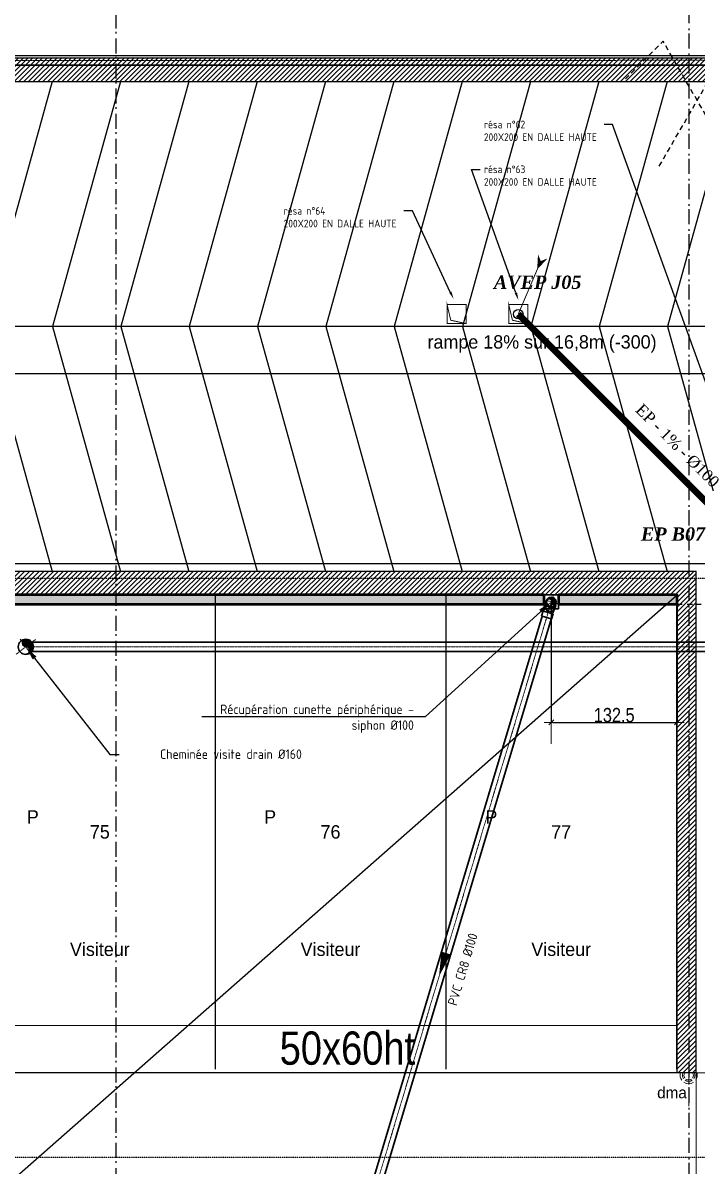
# Model space of a CAD drawing. Header units: centimetres. Extents: x 2097 to 16812, y -3973 to 8191.
# Drawn here: x 9101 to 9811, y 4282 to 5487 of the extents above; entities that cross this region are included whole.
import ezdxf
from ezdxf import colors
from ezdxf.entities.mleader import LeaderData, LeaderLine
from ezdxf.math import Vec2, Vec3

# ---------------------------------------------------------------- set-up
doc = ezdxf.new("R2010")
doc.units = ezdxf.units.CM
for name, pattern in [('ACAD_ISO02W100', [15, 12, -3]), ('AXES', [4, 2.5, -0.4999999999999999, 0.4999999999999999, -0.4999999999999999]), ('CACHE', [0.7499999999999999, 0.4999999999999999, -0.25]), ('prlm_ep', [2.5, 1.25, -0.25, 0.25, -0.25, 0.25, -0.25]), ('Style de ligne -11', [0.3472222222222222, 0.20828, -0.1389422222222222]), ('Style de ligne -6', [1.0416400000000001, 0.625, -0.20828, 0.06943000000000005, -0.13893]), ('VW-01', [0.41656, 0.20828, -0.20828])]:
    doc.linetypes.add(name, pattern=pattern)
doc.layers.get('0').update_dxf_attribs({"color": 252, "lineweight": 18})
for name, color, linetype, lineweight in [('01_poutres', 252, 'Continuous', 20), ('01_texte_repere', 252, 'Continuous', 20), ('_GAZELEC-RESERVATION', 1, 'Continuous', 18), ('_GAZELEC-RESERVATION 2', 6, 'Continuous', 18), ('AA_COTES', 253, 'Continuous', 0), ('Fontanel-rsd', 7, 'Continuous', 0)]:
    doc.layers.add(name, color=color, linetype=linetype, lineweight=lineweight)
for name, color, linetype in [('01_texte', 252, 'Continuous'), ('B GÈnÈral_Hatch', 252, 'Continuous'), ('B Général', 252, 'Continuous'), ('C ANNOTATIONS-axes horizontaux', 252, 'VW-01'), ('C ANNOTATIONS-texte', 252, 'Continuous'), ('GAZ-EP FLECHE', 136, 'Continuous'), ('prlm-BA', 252, 'Continuous'), ('prlm-EAU-EP', 141, 'Continuous'), ('prlm-EAU-EPEXT', 145, 'Continuous'), ('prlm-ELEC-CFO', 201, 'Continuous')]:
    doc.layers.add(name, color=color, linetype=linetype)
doc.layers.add('prlm-ZEROPLOT', color=254, linetype='Continuous', plot=False)
doc.styles.add('CEDREP', font='')
doc.styles.add('Eurostile', font='')
doc.styles.add('prlm-eau-ep', font='timesbi.ttf', dxfattribs={"height": 18})
doc.styles.add('prlm-eau-euev', font='pala.ttf', dxfattribs={"height": 18})
doc.styles.add('prlm-elec-cfo', font='comic.ttf', dxfattribs={"height": 12})
doc.styles.get("Standard").update_dxf_attribs({"font": 'isocp.shx', "height": 15})
doc.styles.add('STYLE2', font='ARIALN.TTF')
doc.styles.get('CEDREP').set_extended_font_data('Gill Sans MT Condensed')
doc.styles.get('Eurostile').set_extended_font_data('Eurostile')
doc.dimstyles.new('JB50', dxfattribs={"dimscale": 0.1, "dimtxt": 150, "dimasz": 15, "dimexe": 0.1, "dimexo": 0.1, "dimgap": 0.09, "dimtad": 1, "dimdec": 1, "dimdsep": 46, "dimtxsty": 'STYLE2', "dimblk1": 'BOND_G', "dimblk2": 'BOND_D', "dimsah": 1, "dimcen": 1.5, "dimdle": 0.01, "dimse1": 1, "dimse2": 1, "dimclrd": 256, "dimclre": 256, "dimclrt": 256, "dimazin": 2, "dimtfac": 2.333333333333333, "dimtdec": 1, "dimtix": 1, "dimtmove": 2, "dimatfit": 3, "dimldrblk": 'BOND_G', "dimfxl": 1, "dimtolj": 1, "dimtzin": 0, "dimarcsym": 0})
pattern_1 = [(45, (0, 0), (2.425347222222122, -2.645833333333339), [])]

# ---------------------------------------------------------------- blocks, each defined once
blk = doc.blocks.new('Objet Paramétrique-2')
at = {"layer": 'B Général', "linetype": 'Continuous'}
for p, q in [((0, 0), (3.061616997868383e-14, 500)), ((243, 0), (243.0000000000001, 500)), ((486, 0), (486, 500)), ((729, 0), (729, 500)), ((0, 0), (729, 0))]:
    blk.add_line(p, q, dxfattribs=at)
at = {"layer": 'B Général', "extrusion": (0, 0, -1), "char_height": 14.11800130208333, "attachment_point": 5, "text_direction": (1, 0, 0), "line_spacing_factor": 0.8941417206159927, "style": 'Eurostile'}
for s, insert in [('75', (121.5, 250)), ('76', (364.5, 250)), ('77', (607.5, 250))]:
    blk.add_mtext(s, dxfattribs=dict(at, insert=insert))
blk = doc.blocks.new('Groupe-2-1')
at = {"layer": 'B Général', "linetype": 'Continuous', "flags": 128}
for points in [[(9132, 5425.388918277905), (9060.346268352883, 5167.157712039281), (9132, 4908.926505800659)], [(9203.826119355379, 5425.388918277905), (9132.172387708262, 5167.157712039281), (9203.826119355379, 4908.926505800659)], [(9275.82462641902, 5425.388860623714), (9204.170894771903, 5167.157654385092), (9275.82462641902, 4908.926448146468)], [(9347.82313348266, 5425.388802969524), (9276.169401835545, 5167.157596730901), (9347.82313348266, 4908.926390492277)], [(9419.8216405463, 5425.388745315334), (9348.167908899184, 5167.15753907671), (9419.8216405463, 4908.926332838087)], [(9491.820147609942, 5425.388687661143), (9420.166415962825, 5167.15748142252), (9491.820147609942, 4908.926275183896)], [(9563.818654673583, 5425.388630006953), (9492.164923026467, 5167.157423768329), (9563.818654673583, 4908.926217529706)], [(9635.817161737225, 5425.388572352762), (9564.163430090108, 5167.157366114139), (9635.817161737225, 4908.926159875516)], [(9707.815668800864, 5425.388514698572), (9636.161937153749, 5167.157308459949), (9707.815668800864, 4908.926102221325)], [(9779.814175864505, 5425.388457044382), (9708.160444217388, 5167.157250805758), (9779.814175864505, 4908.926044567134)], [(9851.812682928146, 5425.388399390191), (9780.15895128103, 5167.157193151567), (9851.812682928146, 4908.925986912944)]]:
    blk.add_lwpolyline(points, dxfattribs=at)
blk = doc.blocks.new('Groupe-112-1')
at = {"layer": 'B Général', "linetype": 'Style de ligne -11', "ltscale": 25.4, "flags": 128}
for points in [[(2185.671558894032, 876.7880705212767), (2109.671558894032, 1008.42393189618), (2069.671558894032, 968.4239318961802)], [(2105.671558894032, 876.7880705212767), (2181.671558894032, 1008.42393189618), (2221.671558894032, 968.4239318961802)]]:
    blk.add_lwpolyline(points, dxfattribs=at)
blk = doc.blocks.new('xi.epext')
at = {"layer": 'prlm-EAU-EPEXT', "color": 0, "linetype": 'ByBlock', "lineweight": -2}
blk.add_circle((0, 0), 5, dxfattribs=at)
blk = doc.blocks.new('A$C711F189D')
at = {"layer": '01_poutres', "color": 0}
for points in [[(580.999997161598, 715.9999945952527), (-148.790000387864, 715.9999945969344)], [(584.999997535575, 665.9999945952436), (-2123.000002581382, 665.9999945994537)]]:
    blk.add_lwpolyline(points, dxfattribs=at)
at = {"layer": '01_texte', "color": 0}
blk.add_lwpolyline([(-414.4533260720618, 293.4112839130808), (580.999997161598, 1169.99999457579)], dxfattribs=at)
at = {"layer": '01_texte_repere', "color": 0, "insert": (233.5039512600979, 674.1880116315265), "char_height": 34.99999999999999, "width": 164.8035267207524, "attachment_point": 8, "rotation": 0.00016748632091718877, "style": 'CEDREP'}
blk.add_mtext('50x60ht ', dxfattribs=at)
blk = doc.blocks.new('xi.dma')
at = {"layer": 'prlm-ELEC-CFO', "color": 0, "linetype": 'ACAD_ISO02W100', "lineweight": 5, "flags": 128}
for points in [[(0, 0), (2.14306111918916e-15, 35)], [(-20, 0), (20, 0)]]:
    blk.add_lwpolyline(points, dxfattribs=at)
at = {"layer": 'prlm-ELEC-CFO', "color": 0, "linetype": 'ByBlock', "lineweight": 5}
for radius, start, end in [(9, 145.0000000000026, 191.8029645932288), (6.5, 145.0000000000026, 199.0386751890759), (9, 55.00000000000264, 124.9999999999974), (5, 145.0000000000026, 207.3744600146318), (6.5, 55.00000000000264, 124.9999999999974), (5, 55.00000000000264, 124.9999999999974), (5, 332.6255399853683, 34.99999999999736), (6.5, 340.9613248109241, 34.99999999999736), (9, 348.1970354067711, 34.99999999999736)]:
    blk.add_arc((-1.818989403545856e-12, 2.41194238509479), radius, start, end, dxfattribs=at)
blk = doc.blocks.new('PVC DN100 C 90° Mont')
at = {"linetype": 'Continuous'}
h = blk.add_hatch(color=9, dxfattribs=at)
edge = h.paths.add_edge_path()
edge.add_arc((174.3050865276346, 3.637978807091713e-12), 45, 270, 450)
edge.add_arc((174.3050865276346, 22.50000000000364), 22.5, 90, 270)
edge.add_arc((174.3050865276346, -22.49999999999636), 22.5, -90, 90, ccw=False)
at = {"color": 0, "linetype": 'ByBlock', "lineweight": -2}
for p, q in [((0, 50.00000000000364), (0, 55.70000000000437)), ((0, 55.70000000000437), (57, 55.70000000000437)), ((0, -49.99999999999636), (0, 50.00000000000364)), ((57, 55.70000000000437), (57, 50.00000000000364)), ((57, 50.00000000000364), (94.09081123205033, 50.00000000000364)), ((57, 50.00000000000364), (57, -49.99999999999636)), ((151.7523086789988, 55.70000000000437), (111.4472221513643, 55.70000000000437)), ((174.3050865276346, 50.00000000000364), (151.7523086789988, 50.00000000000364)), ((0, -55.69999999999709), (0, -49.99999999999636)), ((57, -55.69999999999709), (0, -55.69999999999709)), ((57, -49.99999999999636), (94.09081123205033, -49.99999999999636)), ((57, -49.99999999999636), (57, -55.69999999999709)), ((151.7523086789988, -55.69999999999709), (111.4472221513643, -55.69999999999709)), ((174.3050865276346, -49.99999999999636), (151.7523086789988, -49.99999999999636))]:
    blk.add_line(p, q, dxfattribs=at)
at = {"color": 9, "linetype": 'AXES'}
for p, q in [((0, 0), (254.3050865276346, 3.637978807091713e-12)), ((174.3050865276346, 80.00000000000364), (174.3050865276346, -79.99999999999636))]:
    blk.add_line(p, q, dxfattribs=at)
at = {"color": 9, "linetype": 'Continuous'}
for p, q in [((174.3050865276346, 33.75000000000364), (163.0550865276346, 22.50000000000364)), ((163.0550865276346, 22.50000000000364), (174.3050865276346, 22.50000000000364)), ((174.3050865276346, 3.000000000003638), (174.3050865276346, 11.25000000000364)), ((196.8050865276346, 3.637978807091713e-12), (195.3050865276346, 11.25000000000364))]:
    blk.add_line(p, q, dxfattribs=at)
at = {"color": 0, "linetype": 'ByBlock', "lineweight": -2}
blk.add_circle((174.3050865276346, 3.637978807091713e-12), 50, dxfattribs=at)
at = {"color": 9, "linetype": 'Continuous'}
for centre, radius, start, end in [((174.3050865276346, 22.50000000000364), 22.5, 90, 270), ((174.3050865276346, 22.50000000000364), 11.25, 90, 270), ((174.3050865276346, 3.637978807091713e-12), 45, 270, 90), ((174.3050865276346, 3.637978807091713e-12), 42, 0, 90), ((174.3050865276346, 3.637978807091713e-12), 22.5, 0, 90), ((174.3519615276309, -20.99999999999636), 24.00004577632352, 269.8880943229346, 90.1119056770654), ((171.1979436704933, 3.637978807091713e-12), 45.1071428571413, 273.949868021853, 0), ((174.3050865276346, -22.49999999999636), 22.5, 270, 90), ((170.6384198609667, -12.24999999999636), 34.06896600198639, 303.2236264370474, 43.61248425266183)]:
    blk.add_arc(centre, radius, start, end, dxfattribs=at)
at = {"color": 0, "linetype": 'ByBlock', "lineweight": -2}
for centre, major_axis, ratio, start_param, end_param in [((111.4472221513643, 3.637978807091713e-12), (0, 55.70000000000073), 0.707106781186563, 0, 3.141592653589793), ((151.7523086789988, 3.637978807091713e-12), (0, 55.70000000000073), 0.707106781186563, 5.826833338673532, 9.881129929275435), ((151.7523086789988, 3.637978807091713e-12), (0, 50), 0.7071067811865214, 0, 3.141592653589793)]:
    blk.add_ellipse(centre, major_axis=major_axis, ratio=ratio, start_param=start_param, end_param=end_param, dxfattribs=at)
blk = doc.blocks.new('BOND_G')
at = {"layer": 'AA_COTES', "color": 0}
for p, q in [((0, -5), (0, 14.99999999999999)), ((5, 0), (-5, 0)), ((1.767766952966312, 1.767766952966312), (-1.767766952966426, -1.767766952966426))]:
    blk.add_line(p, q, dxfattribs=at)
blk = doc.blocks.new('BOND_D')
at = {"layer": 'AA_COTES', "color": 0}
for p, q in [((5, 0), (-5, 0)), ((-1.767766952966312, -1.767766952966312), (1.767766952966426, 1.767766952966426)), ((0, 5), (0, -15))]:
    blk.add_line(p, q, dxfattribs=at)
blk = doc.blocks.new('*D264')
at = {"layer": 'Fontanel-rsd', "color": 1, "lineweight": -2, "ltscale": 0.2, "transparency": 16777216}
for p, q in [((9790.284197111241, 4884.478903727084), (9790.284197111241, 4749.799369656642)), ((9657.784168748103, 4876.97890445214), (9657.784168748103, 4749.799369656642)), ((9659.284168748103, 4749.809369656642), (9788.784197111241, 4749.809369656642))]:
    blk.add_line(p, q, dxfattribs=at)
at = {"layer": 'Fontanel-rsd', "color": 1, "lineweight": -2, "ltscale": 0.2, "transparency": 16777216, "xscale": 1.5, "yscale": 1.5, "zscale": 1.5, "rotation": 180}
blk.add_blockref('BOND_G', (9657.784168748103, 4749.809369656642), dxfattribs=at)
at = {"layer": 'Fontanel-rsd', "color": 1, "lineweight": -2, "ltscale": 0.2, "transparency": 16777216, "xscale": 1.5, "yscale": 1.5, "zscale": 1.5}
blk.add_blockref('BOND_D', (9790.284197111241, 4749.809369656642), dxfattribs=at)
at = {"layer": 'Fontanel-rsd', "color": 1, "lineweight": 0, "ltscale": 0.2, "transparency": 16777216, "insert": (9724.034182929672, 4757.476964472467), "char_height": 15, "attachment_point": 5, "style": 'STYLE2'}
blk.add_mtext('\\A1;132.5', dxfattribs=at)
blk = doc.blocks.new('A$C71B04B9C')
at = {"linetype": 'Continuous', "true_color": 0xe6e6e6}
h = blk.add_hatch(color=254, dxfattribs=at)
edge = h.paths.add_edge_path()
edge.add_arc((-0.000202514882403193, -4.903904482489452e-08), 7.460166020399811, 270.0154294565103, 450.0154294565103)
edge.add_arc((-0.001207006909680786, 3.73008282590763), 3.730083010199905, 90.0154294565103, 270.0154294565103)
edge.add_arc((0.0008019771448743995, -3.730082923986629), 3.730083010199905, -89.98457054348972, 90.01542945651028, ccw=False)
at = {"color": 9, "linetype": 'AXES'}
for p, q in [((-10.09425495997857, -7.732988994959669), (10.09256624834961, 7.733200575885348)), ((-6.082109386490629, 7.93850703769931), (6.08138272609358, -7.937558584082581))]:
    blk.add_line(p, q, dxfattribs=at)
at = {"color": 9, "linetype": 'Continuous'}
for p, q in [((-0.001709252919681603, 5.595124263382786), (-1.866248444384837, 3.729580579893991)), ((-1.866248444384837, 3.729580579893991), (-0.001207006909680786, 3.73008282590763)), ((-0.0003364471485838294, 0.4973443342869359), (-0.0007047608960419893, 1.865041388434292)), ((3.729880360067909, 0.001004442987323273), (3.480705922389461, 1.865978914326661))]:
    blk.add_line(p, q, dxfattribs=at)
at = {"color": 0, "linetype": 'ByBlock', "lineweight": -2}
blk.add_circle((-0.0002025148696702672, -4.903904482489452e-08), 8, dxfattribs=at)
at = {"color": 9, "linetype": 'Continuous'}
for centre, radius, start, end in [((-0.001207006909680786, 3.73008282590763), 3.730083010199905, 90.0154294565103, 270.0154294565103), ((-0.001207006909680786, 3.73008282590763), 1.865041505099953, 90.0154294565103, 270.0154294565103), ((-0.000202514882403193, -4.903904482489452e-08), 7.460166020399811, 270.0154294565103, 90.0154294565103), ((-0.000202514882403193, -4.903904482489452e-08), 6.962821619039822, 0.01542945677085333, 90.0154294565103), ((-0.000202514882403193, -4.903904482489452e-08), 3.730083010199905, 0.01542945677085333, 90.0154294565103), ((0.00850601699858089, -3.481408639632718), 3.978762799745972, 269.9035237799076, 90.12733513360807), ((0.0008019771448743995, -3.730082923986629), 3.730083010199905, 270.0154294565103, 90.0154294565103), ((-0.5153091976098949, -0.0001387646043440327), 7.477928320448124, 273.9652974788025, 0.01542945677085333), ((-0.6075209821756289, -2.030986642619609), 5.64800316707056, 303.239055893699, 43.62791370935579)]:
    blk.add_arc(centre, radius, start, end, dxfattribs=at)
blk = doc.blocks.new('FLECHE2')
h = blk.add_hatch(color=256)
h.dxf.hatch_style = 1
h.paths.add_polyline_path([(496271.8677579249, -370023.3158698006), (496278.404164493, -369899.2219828314), (496300.9015854237, -369954.8445146999), (496356.5241172923, -369932.3470937693)])
at = {"const_width": 10}
for points in [[(496066.6716797063, -370507.2359984029), (496300.9015854237, -369954.8445146999), (496356.5241172923, -369932.3470937693), (496271.8677579249, -370023.3158698006), (496300.9015854237, -369954.8445146999), (496278.404164493, -369899.2219828314), (496271.8677579249, -370023.3158698006), (496356.5241172923, -369932.3470937693), (496300.9015854237, -369954.8445146999), (496278.404164493, -369899.2219828314), (496271.8677579249, -370023.3158698006)], [(496271.8677579249, -370023.3158698006), (496278.404164493, -369899.2219828314), (496300.9015854237, -369954.8445146999), (496356.5241172923, -369932.3470937693), (496271.8677579249, -370023.3158698006)]]:
    blk.add_lwpolyline(points, dxfattribs=at)

msp = doc.modelspace()

# ---------------------------------------------------------------- hatches: boundary and pattern name
at = {"layer": 'B GÈnÈral_Hatch', "linetype": 'Continuous'}
h = msp.add_hatch(dxfattribs=at)
h.set_pattern_fill('50_BETON', color=256, style=0, pattern_type=2)
h.set_pattern_definition(pattern_1)
h.paths.add_polyline_path([(12010.44538687545, 5425.388904786054), (12030.44538687545, 5450.388904786053), (8430.655114235607, 5450.388904786052), (8432.313311565656, 5425.388904786052)])
h = msp.add_hatch(dxfattribs=at)
h.set_pattern_fill('50_BETON', color=256, style=0, pattern_type=2)
h.set_pattern_definition(pattern_1)
h.paths.add_polyline_path([(9790.484213023283, 4884.388904403666), (9810.484213021466, 4909.388904405121), (7066.484212899659, 4909.388904205475), (7086.484212901477, 4884.38890420693)])
h = msp.add_hatch(dxfattribs=at)
h.set_pattern_fill('50_BETON', color=256, style=0, pattern_type=2)
h.set_pattern_definition(pattern_1)
h.paths.add_polyline_path([(9810.484213021466, 4909.388904405121), (9790.484213023285, 4884.388904403666), (9790.484213059955, 4380.388904796529), (9810.484213059954, 4380.388904797984)])
at = {"layer": 'Fontanel-rsd', "lineweight": 0}
h = msp.add_hatch(color=101, dxfattribs=at)
h.dxf.hatch_style = 1
h.paths.add_polyline_path([(9665.284168747554, 4884.488903717962), (9665.284168747554, 4874.488904379055), (9790.28454059932, 4874.488904388152), (9790.284540598588, 4884.488903727084)])
edge = h.paths.add_edge_path()
edge.add_line((7086.284197528708, 4874.488904454114), (9790.284197652509, 4874.488904375416))
h = msp.add_hatch(color=101, dxfattribs=at)
h.dxf.hatch_style = 1
h.paths.add_polyline_path([(8136.284226440961, 4884.488904514506), (8136.284226440961, 4874.488904456646), (9650.284168747554, 4874.488904456646), (9650.284168747554, 4884.488904452142)])

# ---------------------------------------------------------------- linework, layer by layer
at = {"layer": '_GAZELEC-RESERVATION 2', "ltscale": 25, "const_width": 1}
for points in [[(9548.00750686849, 5170.181131861609), (9548.00750686849, 5190.181131861609), (9568.00750686849, 5190.181131861609), (9568.00750686849, 5170.181131861609), (9548.00750686849, 5170.181131861609), (9548.00750686849, 5190.181131861609), (9551.858355751836, 5173.765831209814), (9568.00750686849, 5170.181131861609)], [(9612.989891359204, 5170.181131861609), (9612.989891359204, 5190.181131861609), (9632.989891359204, 5190.181131861609), (9632.989891359204, 5170.181131861609), (9612.989891359204, 5170.181131861609), (9612.989891359204, 5190.181131861609), (9616.840740242551, 5173.765831209814), (9632.989891359204, 5170.181131861609)]]:
    msp.add_lwpolyline(points, dxfattribs=at)
at = {"layer": 'B Général', "linetype": 'Style de ligne -6', "ltscale": 25.4}
msp.add_line((9199.48421260614, 3285.38890504039), (9199.48421260614, 5820.388904937164), dxfattribs=at)
at = {"layer": 'B Général', "linetype": 'Continuous', "lineweight": 18}
for p, q in [((8430.655114235607, 5450.388904786052), (12030.44538687545, 5450.388904786053)), ((8432.313311565656, 5425.388904786052), (12010.44538687545, 5425.388904786053)), ((7066.484212899659, 4909.388904205474), (9810.484213021466, 4909.388904405121)), ((9810.484213059954, 4380.388904797985), (9810.484213021466, 4909.388904405121)), ((8446.48486239143, 4884.38890430588), (9790.484213023285, 4884.388904403666)), ((9790.484213059954, 4380.388904796529), (9790.484213023285, 4884.388904403666))]:
    msp.add_line(p, q, dxfattribs=at)
at = {"layer": 'B Général', "linetype": 'Continuous'}
for p, q in [((8430.655114235607, 5450.388904786052), (12030.44538687545, 5450.388904786053)), ((8432.313311565656, 5425.388904786052), (12010.44538687545, 5425.388904786053)), ((10740.34626835288, 5167.157712039281), (9060.346268352883, 5167.157712039281)), ((7066.484212899659, 4909.388904205474), (9810.484213021466, 4909.388904405121)), ((9810.484213059954, 4380.388904797985), (9810.484213021466, 4909.388904405121)), ((8446.484862392419, 4884.38890430588), (9790.484213023285, 4884.388904403666)), ((9790.484213059954, 4380.388904796529), (9790.484213023285, 4884.388904403666)), ((9790.484213023285, 4380.388904797257), (9061.484212591438, 4380.388904797257)), ((9810.484213059954, 4380.388904797985), (9790.484213059954, 4380.388904796529))]:
    msp.add_line(p, q, dxfattribs=at)
at = {"layer": 'B Général', "linetype": 'VW-01', "ltscale": 25.4}
for p, q in [((7086.484212899484, 4874.388904454115), (9790.484213023285, 4874.388904375417)), ((9790.484213023285, 4874.388904375417), (9810.484213023285, 4874.388904374835)), ((9810.484213023285, 4874.388904374835), (10710.48420517014, 4874.388904348642))]:
    msp.add_line(p, q, dxfattribs=at)
at = {"layer": 'B Général', "linetype": 'Style de ligne -6', "ltscale": 25.4, "flags": 128}
msp.add_lwpolyline([(9745.559637802511, 5820.38890486454), (9745.559637802511, 5736.88890486454), (9802.48421301337, 5687.88890486454), (9802.48421301337, 3085.388904971222)], dxfattribs=at)
at = {"layer": 'C ANNOTATIONS-axes horizontaux'}
for p, q in [((12370.81265411933, 4901.388904382574), (2960.812654119335, 4901.388904382574)), ((12370.81265411934, 4291.388904737943), (2960.812654119339, 4291.388904737943))]:
    msp.add_line(p, q, dxfattribs=at)
at = {"layer": 'Fontanel-rsd', "color": 9, "linetype": 'AXES', "lineweight": 15, "ltscale": 0.3}
msp.add_line((8436.284197518064, 5447.221538315398), (10832.1931376977, 5448.056109138211), dxfattribs=at)
at = {"layer": 'Fontanel-rsd', "color": 140, "lineweight": 30}
for p, q in [((9045.037576772036, 5452.562491733663), (9892.285443916175, 5452.76107877844)), ((9045.041167120064, 5442.562061906467), (9892.287145650718, 5442.760843249585))]:
    msp.add_line(p, q, dxfattribs=at)
at = {"layer": 'Fontanel-rsd', "color": 94, "lineweight": 50}
for points in [[(8136.284226440961, 4884.488904514506), (8136.284226440961, 4874.488904456646), (9650.284168747554, 4874.488904456646), (9650.284168747554, 4884.488904452142)], [(9665.284168747554, 4884.488903717962), (9665.284168747554, 4874.488904379055), (9790.28454059932, 4874.488904388152), (9790.284540598588, 4884.488903727084)]]:
    msp.add_lwpolyline(points, close=True, dxfattribs=at)
at = {"layer": 'Fontanel-rsd', "color": 1, "lineweight": 30}
msp.add_lwpolyline([(9665.284168747554, 4869.488904452131), (9650.284168747554, 4869.488904452131), (9650.284168747554, 4884.488904452142), (9665.284168747554, 4884.488904452142)], close=True, dxfattribs=at)
at = {"layer": 'Fontanel-rsd', "color": 1, "lineweight": 30, "elevation": -2.122181393690451e-09}
for points in [[(9648.036557481146, 4861.713649971052), (9419.851678858075, 4100.266287860781)], [(9657.615683188289, 4858.843048869066), (9430.291044939833, 4100.266287860781)]]:
    msp.add_lwpolyline(points, dxfattribs=at)
at = {"layer": 'Fontanel-rsd', "color": 9, "linetype": 'AXES', "lineweight": 15, "ltscale": 0.3, "elevation": -2.122181393690451e-09}
msp.add_lwpolyline([(9652.826120334717, 4860.278349420059), (9425.071361898954, 4100.266287860781)], dxfattribs=at)
at = {"layer": 'Fontanel-rsd', "color": 140, "lineweight": 30}
for points in [[(9110.49568698507, 4834.488890970733), (10700.28419937698, 4834.488891086841)], [(9110.495687064324, 4824.488890970733), (10700.28419937771, 4824.488891086841)]]:
    msp.add_lwpolyline(points, dxfattribs=at)
at = {"layer": 'Fontanel-rsd', "color": 9, "linetype": 'AXES', "lineweight": 15, "ltscale": 0.3}
msp.add_lwpolyline([(9112.2506890263, 4829.488891074981), (10700.28419937734, 4829.488891086841)], dxfattribs=at)
at = {"layer": 'Fontanel-rsd', "color": 1, "lineweight": 30, "elevation": -2.122181393690451e-09}
msp.add_lwpolyline([(9546.895588065749, 4506.790752652603, 9.999999999999998, 0, 0), (9539.45402990391, 4481.958454971385, 0, 0, 0)], format="xyseb", dxfattribs=at)
at = {"layer": 'prlm-EAU-EP', "linetype": 'prlm_ep', "ltscale": 20, "const_width": 7, "flags": 128}
msp.add_lwpolyline([(9622.989891359204, 5180.181131861609), (9874.534951486887, 4928.636071733927), (10658.88451408851, 4928.636071733927)], dxfattribs=at)
at = {"layer": 'prlm-ZEROPLOT'}
for points in [[(8418.484862324302, 4917.388168060701), (11031.38766635655, 4917.388168060701), (11031.38766635655, 5117.388904241328), (8418.484862324302, 5117.388904241328)], [(8418.484862324302, 4917.388168060701), (10859.38766629214, 4917.388168173071), (10859.38913113581, 3517.38999376426), (9818.48455593083, 3517.38999376426), (9818.48455593083, 2192.490936275804), (8418.484862262412, 2192.490936275775)]]:
    msp.add_lwpolyline(points, close=True, dxfattribs=at)

# ---------------------------------------------------------------- block references
at = {"layer": 'B Général'}
for name, p in [('Groupe-112-1', (7665.812654119337, 4459.318802147446)), ('Groupe-2-1', (0, 0))]:
    msp.add_blockref(name, p, dxfattribs=at)
at = {"layer": 'B Général', "xscale": -1, "rotation": 180.0000000026375}
msp.add_blockref('Objet Paramétrique-2', (9060.694215473824, 4884.388904485039), dxfattribs=at)
at = {"layer": 'Fontanel-rsd', "color": 1, "lineweight": 30, "xscale": -0.1, "yscale": 0.09999999999999999, "zscale": 0.09999999999999999, "rotation": 253.3179692957517}
msp.add_blockref('PVC DN100 C 90° Mont', (9652.780565013423, 4860.292001099713), dxfattribs=at)
at = {"layer": 'Fontanel-rsd', "color": 140, "lineweight": 30}
msp.add_blockref('A$C71B04B9C', (9104.250891541169, 4829.488890970279), dxfattribs=at)
at = {"layer": 'GAZ-EP FLECHE', "xscale": 0.1, "yscale": 0.1, "zscale": 0.1}
msp.add_blockref('FLECHE2', (-39983.67727661143, 42230.90473170191), dxfattribs=at)
at = {"layer": 'prlm-BA'}
msp.add_blockref('A$C711F189D', (9209.484212606141, 3714.388910204608), dxfattribs=at)
at = {"layer": 'prlm-EAU-EPEXT'}
msp.add_blockref('xi.epext', (9622.989891359204, 5180.181131861609), dxfattribs=at)
at = {"layer": 'prlm-ELEC-CFO', "rotation": 180}
msp.add_blockref('xi.dma', (9802.48421301337, 4380.388904797257), dxfattribs=at)

# ---------------------------------------------------------------- texts
at = {"layer": 'B Général', "char_height": 14.11800130208333, "attachment_point": 1, "line_spacing_factor": 0.8941417206159927, "style": 'Eurostile'}
for insert in [(9105.318481790118, 4657.262739103445), (9355.318481790116, 4657.262739103445), (9588.318481790116, 4657.262739113617)]:
    msp.add_mtext('P', dxfattribs=dict(at, insert=insert))
at = {"layer": 'C ANNOTATIONS-texte', "char_height": 14.11800130208333, "line_spacing_factor": 0.8941417206159927, "style": 'Eurostile'}
for s, insert, width, attachment_point in [('rampe 18% sur 16,8m (-300)', (9527.35881132586, 5157.955544633008), 402.2532216397233, 1), ('Visiteur', (9182.194215487378, 4517.790964825332), 243.0000000003682, 2), ('Visiteur', (9425.194215490399, 4517.790964836493), 243.0000000003682, 2), ('Visiteur', (9668.194215490399, 4517.790964836493), 243.0000000003682, 2)]:
    msp.add_mtext(s, dxfattribs=dict(at, insert=insert, width=width, attachment_point=attachment_point))
at = {"layer": 'Fontanel-rsd', "color": 1, "lineweight": 15, "insert": (9557.950101491911, 4450.525614249011, 4.575543151930881e-08), "char_height": 9.999999999999996, "attachment_point": 7, "rotation": 73.3435855865297}
msp.add_mtext_dynamic_manual_height_columns('PVC CR8 Ø100', width=1678.142295874926, gutter_width=12.5, heights=[8.295435057711295], dxfattribs=at)
at = {"layer": 'prlm-EAU-EP', "insert": (9754.175490538379, 5086.798235888626), "char_height": 12, "width": 151.0859237425319, "attachment_point": 1, "rotation": 314.9999999999988, "style": 'prlm-eau-euev'}
msp.add_mtext('EP - 1% - %%C100', dxfattribs=at)
at = {"layer": 'prlm-EAU-EPEXT', "char_height": 14, "attachment_point": 1, "style": 'prlm-eau-ep'}
for s, insert, width in [('AVEP J05', (9597.269744519075, 5220.815681222812), 127.2760191869711), ('EP B07', (9752.186162284263, 4955.388539528858), 86.194734289802)]:
    msp.add_mtext(s, dxfattribs=dict(at, insert=insert, width=width))

# ---------------------------------------------------------------- dimensions: what is measured, and where the dimension line sits
at = {"layer": 'Fontanel-rsd', "color": 1, "lineweight": 0, "ltscale": 0.2}
dim = msp.add_linear_dim(base=(9790.284197111241, 4749.809369656642), p1=(9657.784168748103, 4876.988904452141), p2=(9790.284197111241, 4884.488903727084), dimstyle='JB50', override={"dimse1": 0, "dimse2": 0, "dimclrd": 1, "dimclre": 1, "dimclrt": 1}, dxfattribs=at)
dim.commit()
dim.dimension.update_dxf_attribs({"geometry": '*D264', "text_midpoint": (9724.034182929672, 4757.476964472467)})

# ---------------------------------------------------------------- leaders
at = {"layer": '_GAZELEC-RESERVATION', "color": 6}
ml = msp.add_multileader_mtext('Standard', dxfattribs=at)
ml.set_content('résa n°62\\P200X200 EN DALLE HAUTE', color=6)
ml.set_leader_properties()
ml.build(insert=Vec2(0, 0))
ml.multileader.update_dxf_attribs({"has_text_frame": 1, "arrow_head_size": 8, "scale": 20})
ctx = ml.context
ctx.base_point, ctx.scale, ctx.char_height, ctx.arrow_head_size, ctx.landing_gap_size, ctx.plane_origin, ctx.plane_x_axis, ctx.plane_y_axis = Vec3(9582.801266467535, 5380.047667734911), 20, 8, 8, 4, Vec3(8971.683315361695, 5198.750662721386), Vec3(1, -1.665334536937735e-16), Vec3(1.665334536937735e-16, 1)
notes = []
notes.append((ctx, [(0, (1, 1, 0), (9722.388912980106, 5380.047667734911), (-1, 1.665334536937735e-16), 8.984496906271943, [(0, [(9863.203974290773, 4989.07356182858)], 0, [])])]))
ctx.mtext.insert, ctx.mtext.text_direction, ctx.mtext.width, ctx.mtext.flow_direction = Vec3(9586.801266467535, 5384.075485194216), Vec3(1, -1.665334536937735e-16), 156.8850406025498, 5
ml = msp.add_multileader_mtext('Standard', dxfattribs=at)
ml.set_content('résa n°63\\P200X200 EN DALLE HAUTE', color=6)
ml.set_leader_properties()
ml.build(insert=Vec2(0, 0))
ml.multileader.update_dxf_attribs({"has_text_frame": 1, "arrow_head_size": 8, "scale": 20})
ctx = ml.context
ctx.base_point, ctx.scale, ctx.char_height, ctx.arrow_head_size, ctx.landing_gap_size, ctx.plane_origin, ctx.plane_x_axis, ctx.plane_y_axis = Vec3(9582.801266467535, 5332.775127877692), 20, 8, 8, 4, Vec3(8971.683315361695, 5151.478122864168), Vec3(1, -1.665334536937735e-16), Vec3(1.665334536937735e-16, 1)
notes.append((ctx, [(1, (1, 1, 0), (9573.816769561263, 5332.775127877692), (1, -1.665334536937735e-16), 8.984496906271943, [(0, [(9623.146238414382, 5195.024345982016)], 0, [])])]))
ctx.mtext.insert, ctx.mtext.text_direction, ctx.mtext.width, ctx.mtext.flow_direction = Vec3(9586.801266467535, 5336.802945336997), Vec3(1, -1.665334536937735e-16), 156.8850406025498, 5
ml = msp.add_multileader_mtext('Standard', dxfattribs=at)
ml.set_content('résa n°64\\P200X200 EN DALLE HAUTE', color=6)
ml.set_leader_properties()
ml.build(insert=Vec2(0, 0))
ml.multileader.update_dxf_attribs({"has_text_frame": 1, "arrow_head_size": 8, "scale": 20})
ctx = ml.context
ctx.base_point, ctx.scale, ctx.char_height, ctx.arrow_head_size, ctx.landing_gap_size, ctx.plane_origin, ctx.plane_x_axis, ctx.plane_y_axis = Vec3(9371.815081039675, 5288.961527047224), 20, 8, 8, 4, Vec3(8971.683315361695, 5107.6645220337), Vec3(1, -1.665334536937735e-16), Vec3(1.665334536937735e-16, 1)
notes.append((ctx, [(0, (1, 1, 0), (9511.402727552246, 5288.961527047224), (-1, 1.665334536937735e-16), 8.984496906271943, [(0, [(9554.789267683846, 5196.1669010445)], 0, [])])]))
ctx.mtext.insert, ctx.mtext.text_direction, ctx.mtext.width, ctx.mtext.flow_direction = Vec3(9375.815081039675, 5292.989344506529), Vec3(1, -1.665334536937735e-16), 156.8850406025498, 5
at = {"layer": 'Fontanel-rsd', "color": 1}
ml = msp.add_multileader_mtext('Standard', dxfattribs=at)
ml.set_content('Récupération cunette périphérique - siphon Ø100', color=1)
ml.set_leader_properties()
ml.build(insert=Vec2(0, 0))
ml.multileader.update_dxf_attribs({"has_text_frame": 1, "text_right_attachment_type": 6, "dogleg_length": 10, "arrow_head_size": 15})
ctx = ml.context
ctx.base_point, ctx.char_height, ctx.arrow_head_size, ctx.plane_origin = Vec3(9296.978841619597, 4762.12467731101), 10, 15, Vec3(9657.784168748103, 4876.988904452142)
ctx.right_attachment, ctx.text_align_type = 6, 2
notes.append((ctx, [(0, (1, 1, 0), (9524.978841619597, 4755.88717731101), (-1, 0), 10, [(0, [(9657.784168748103, 4876.988904452142)], 0, [])])]))
ctx.mtext.insert, ctx.mtext.width, ctx.mtext.alignment, ctx.mtext.flow_direction = Vec3(9512.978841619597, 4768.654135000734), 221.1925276670858, 3, 5
at = {"layer": 'Fontanel-rsd', "color": 140}
ml = msp.add_multileader_mtext('Standard', dxfattribs=at)
ml.set_content('Cheminée visite drain Ø160', color=140)
ml.set_leader_properties()
ml.build(insert=Vec2(0, 0))
ml.multileader.update_dxf_attribs({"has_text_frame": 1, "text_right_attachment_type": 6, "dogleg_length": 10, "arrow_head_size": 15})
ctx = ml.context
ctx.base_point, ctx.char_height, ctx.arrow_head_size, ctx.plane_origin = Vec3(9202.677012523623, 4715.882648293747), 10, 15, Vec3(9115.032421109792, 4829.114972987147)
ctx.right_attachment, ctx.text_align_type = 6, 2
notes.append((ctx, [(1, (1, 1, 0), (9192.677012523623, 4715.882648293747), (1, 0), 10, [(0, [(9104.250891541167, 4829.488890970279)], 0, [])])]))
ctx.mtext.insert, ctx.mtext.width, ctx.mtext.alignment, ctx.mtext.flow_direction = Vec3(9394.952365109251, 4721.372910214499), 221.1925276670858, 3, 5
for ctx, leaders in notes:
    for number, flags, end, landing, length, lines in leaders:
        leader = LeaderData()
        leader.index, (leader.has_last_leader_line, leader.has_dogleg_vector, leader.attachment_direction) = number, flags
        leader.last_leader_point, leader.dogleg_vector, leader.dogleg_length = Vec3(end), Vec3(landing), length
        for number, points, colour, breaks in lines:
            line = LeaderLine()
            line.index, line.vertices, line.color, line.breaks = number, Vec3.list(points), colors.encode_raw_color(colour), breaks
            leader.lines.append(line)
        ctx.leaders.append(leader)

# ---------------------------------------------------------------- next in the draw order: texts
at = {"layer": 'prlm-ELEC-CFO', "lineweight": 20, "insert": (9784.885366165676, 4365.703445869371), "char_height": 12, "attachment_point": 2, "line_spacing_factor": 0.8, "style": 'prlm-elec-cfo', "bg_fill": 3, "box_fill_scale": 0.95, "bg_fill_color": 256, "bg_fill_transparency": 0}
msp.add_mtext('dma', dxfattribs=at)

# ---------------------------------------------------------------- next in the draw order: linework, layer by layer
at = {"layer": 'Fontanel-rsd', "color": 3, "linetype": 'CACHE', "lineweight": 18}
msp.add_lwpolyline([(9040.444673753282, 4380.488904211927), (9810.284197689178, 4380.488904267937), (9810.284197689183, 3846.489752893427), (9614.284539060678, 3846.489752893424), (9042.28419720883, 3846.489752893424)], close=True, dxfattribs=at)

doc.saveas('drawing.dxf')
